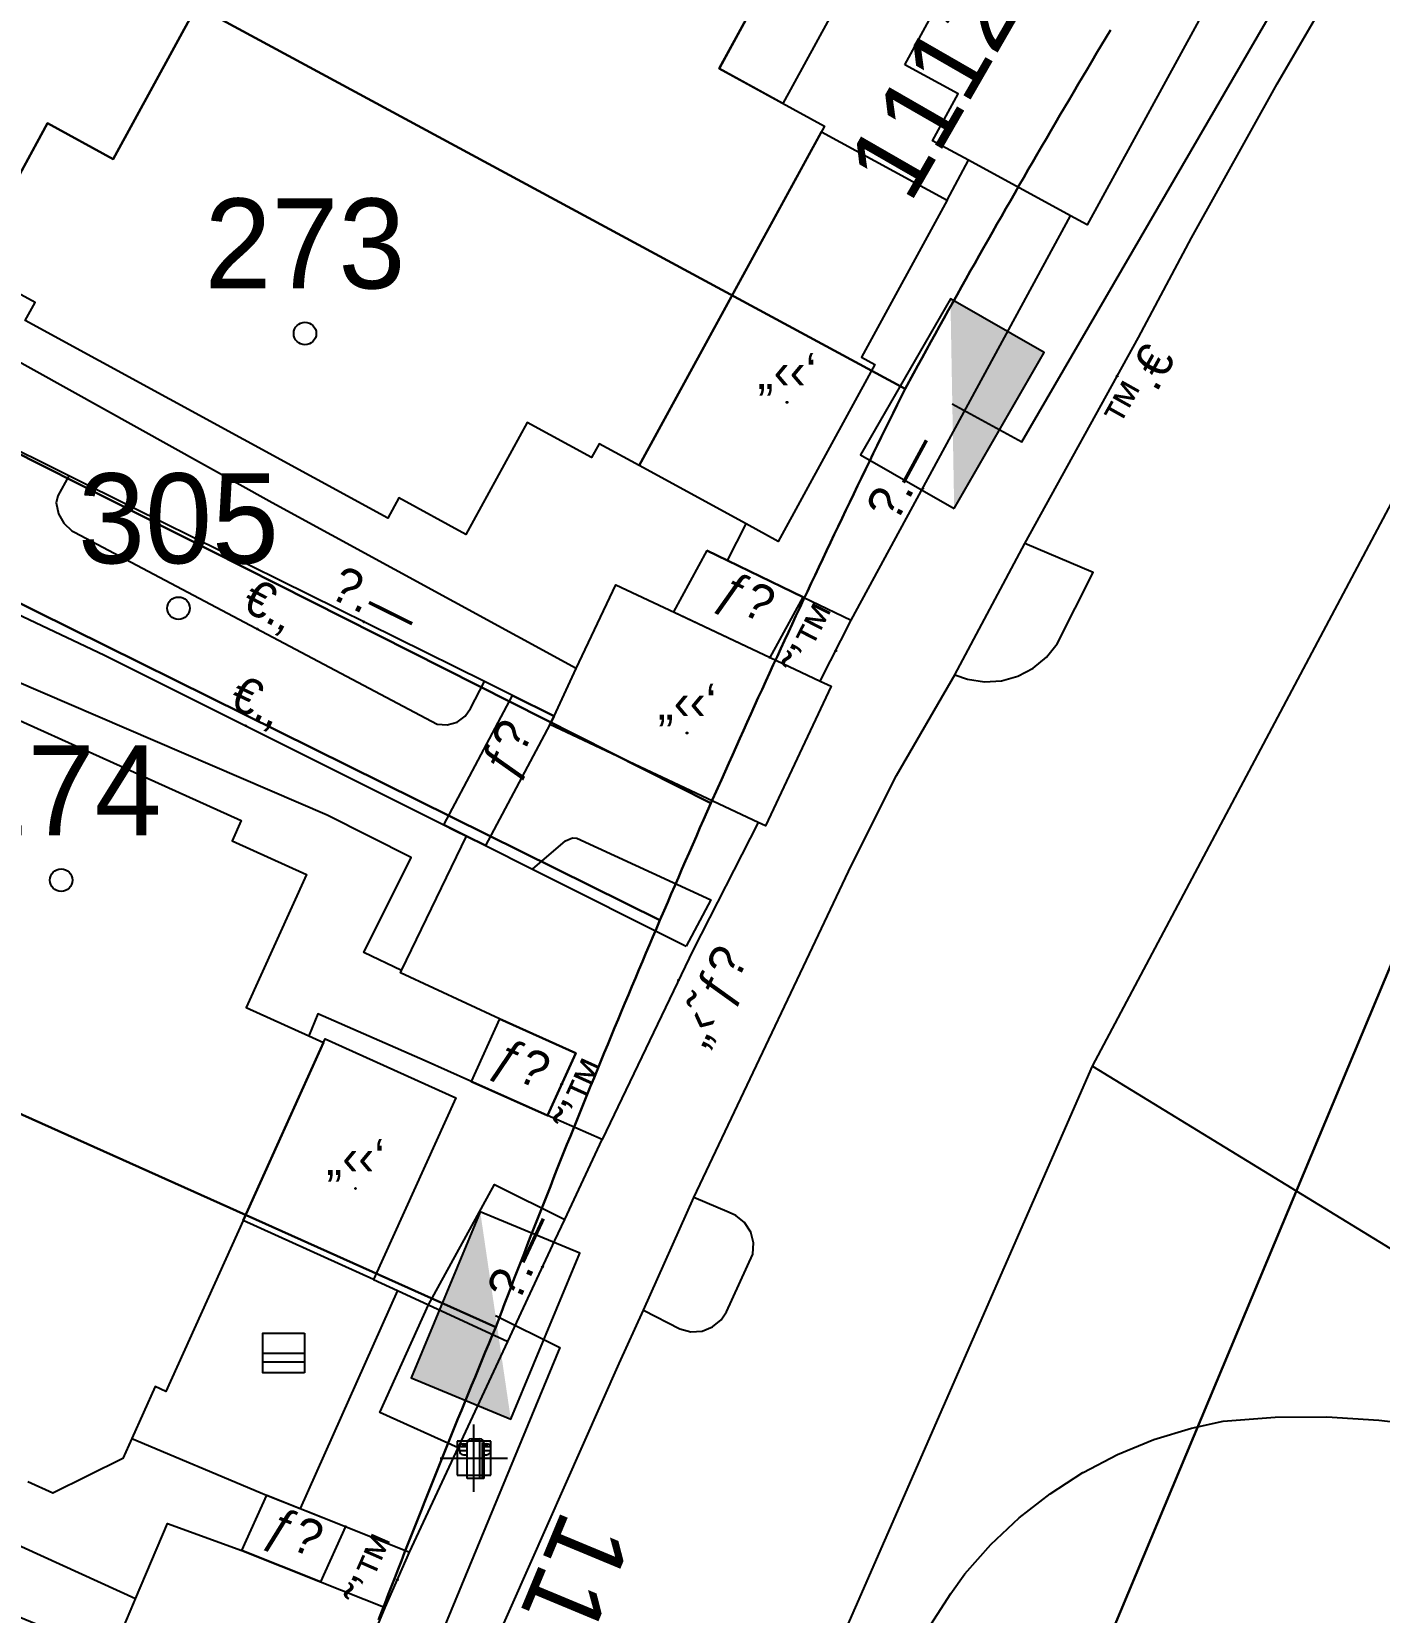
# Model space of a CAD drawing. Header units: metres. Extents: x 218299 to 220222, y 572714 to 574340.
# Drawn here: x 218784.43 to 218814.37, y 573547.67 to 573582.81 of the extents above; entities that cross this region are included whole.
import ezdxf
from ezdxf.enums import TextEntityAlignment as Align

# ---------------------------------------------------------------- set-up
doc = ezdxf.new("R2010")
doc.units = ezdxf.units.M
doc.header["$MEASUREMENT"] = 0
doc.header["$PDMODE"] = 66
doc.header["$PDSIZE"] = 0.75
for name, color, linetype in [('1602', 44, 'Continuous'), ('1603', 44, 'Continuous'), ('6151', 102, 'CABLEUNDEXIST03'), ('6261', 7, 'Continuous'), ('A_POINTS', 2, 'Continuous'), ('M2200', 253, 'Continuous'), ('M2207', 253, 'Continuous'), ('M2401', 7, 'Continuous'), ('M2404', 7, 'Continuous'), ('M2407', 253, 'Continuous'), ('M2408', 253, 'Continuous'), ('M2412', 253, 'Continuous'), ('M2420', 253, 'Continuous'), ('M2602', 253, 'Continuous'), ('M2605', 253, 'Continuous'), ('M2612', 253, 'Continuous'), ('M4611', 253, 'Continuous'), ('M5203', 253, 'Continuous')]:
    doc.layers.add(name, color=color, linetype=linetype)
doc.styles.add('HEBTXT', font='HEBTXT')
doc.styles.add('MAVAT_HEBTXT', font='HEBTXT')
doc.linetypes.add('CABLEUNDEXIST03', pattern='A,3.5,[222,elecad.shx,S=0.01,R=0,X=0,Y=0],1.5', length=5)

# ---------------------------------------------------------------- blocks, each defined once
blk = doc.blocks.new('6261')
blk.add_lwpolyline([(-2, -1.2), (2, -1.2), (2, 1.2), (-2, 1.2)], close=True)
at = {"color": 0}
blk.add_solid([(2, 1.2), (-2, -1.2), (2, -1.2)], dxfattribs=at)
at = {"color": 0, "style": 'HEBTXT'}
blk.add_attdef('PIL_NAME', (2.689, 2.418), '', height=1.7, dxfattribs=at)
at = {"style": 'HEBTXT'}
blk.add_attdef('CAMUT_MONIM', (2.489, 0.218), '', height=1.7, dxfattribs=at)
at = {"color": 0, "style": 'HEBTXT', "flags": 1}
for tag, p in [('TYPE', (2.585, -1.773)), ('MAP_TYPE', (2.689, -3.782))]:
    blk.add_attdef(tag, p, '', height=1.7, dxfattribs=at)
blk = doc.blocks.new('1603')
at = {"layer": 'A_POINTS'}
blk.add_circle((0, 0), 0.25, dxfattribs=at)
at = {"color": 0, "style": 'HEBTXT'}
blk.add_attdef('PARCEL_NUM', text='', height=2, dxfattribs=at).set_placement((0, 1), align=Align.CENTER)
at = {"color": 0, "style": 'HEBTXT', "flags": 1}
blk.add_attdef('LOT_NUM', text='', height=2, dxfattribs=at).set_placement((0, -2.5), align=Align.CENTER)
blk = doc.blocks.new('M2404')
blk.add_circle((0, 0), 0.025)
at = {"style": 'MAVAT_HEBTXT'}
blk.add_attdef('NAME', text='', height=0.8, dxfattribs=at).set_placement((0, 1.592), align=Align.MIDDLE)
blk = doc.blocks.new('M2408')
blk.add_circle((0, 0), 0.025)
at = {"style": 'MAVAT_HEBTXT'}
blk.add_attdef('NAME', text='', height=0.8, dxfattribs=at).set_placement((0, 1.592), align=Align.MIDDLE)
blk = doc.blocks.new('M2602')
blk.add_circle((0, 0), 0.025)
at = {"style": 'MAVAT_HEBTXT'}
blk.add_attdef('NAME', text='', height=0.8, dxfattribs=at).set_placement((0, 1.592), align=Align.MIDDLE)
blk = doc.blocks.new('M2605')
blk.add_circle((0, 0), 0.025)
at = {"style": 'MAVAT_HEBTXT'}
blk.add_attdef('NAME', text='', height=0.8, dxfattribs=at).set_placement((0, 1.592), align=Align.MIDDLE)
blk = doc.blocks.new('M2612')
blk.add_circle((0, 0), 0.025)
at = {"style": 'MAVAT_HEBTXT'}
blk.add_attdef('NAME', text='', height=0.8, dxfattribs=at).set_placement((0, 1.592), align=Align.MIDDLE)
blk = doc.blocks.new('M2207')
blk.add_circle((0, 0), 0.025)
at = {"style": 'MAVAT_HEBTXT'}
blk.add_attdef('NAME', text='', height=0.8, dxfattribs=at).set_placement((0, 1.592), align=Align.MIDDLE)
blk = doc.blocks.new('M2412')
blk.add_circle((0, 0), 0.025)
at = {"style": 'MAVAT_HEBTXT'}
blk.add_attdef('NAME', text='', height=0.8, dxfattribs=at).set_placement((0, 1.592), align=Align.MIDDLE)
blk = doc.blocks.new('M5203')
for points in [[(1.54, -1.47), (-1.54, -1.47), (-1.54, 1.47), (1.54, 1.47)], [(1.54, 1.47), (1.54, -1.47)], [(-1.54, 0), (1.54, 0)], [(-1.54, -0.66), (1.54, -0.66)]]:
    blk.add_lwpolyline(points)
at = {"style": 'MAVAT_HEBTXT', "flags": 1}
for tag, p in [('MARK', (0, 3.2)), ('HEIGHT', (0, -3.3)), ('NAME', (0, -5.87))]:
    blk.add_attdef(tag, text='', height=0.8, dxfattribs=at).set_placement(p, align=Align.MIDDLE)
blk = doc.blocks.new('M4611')
for p, q in [((-0.2, 1.43), (0.44, 1.43)), ((-0.04, 1.28), (-0.04, -1.47)), ((0.41, 1.29), (0.41, -1.46)), ((-1.07, 0.55), (-1.07, 0.77)), ((-1, 0.57), (-0.52, 0.57)), ((-0.95, 0.86), (-0.54, 0.86)), ((-0.88, 1), (-0.51, 1)), ((-0.77, 1.07), (-0.5, 1.07)), ((-0.77, 0.25), (-0.5, 0.25)), ((-0.5, 1.07), (-0.5, 1.13)), ((-0.5, -1.5), (-0.5, 1.06)), ((0.64, -1.47), (0.64, 1.16)), ((0.74, 1.13), (0.74, -1.5)), ((0.74, 1.07), (0.95, 1.07)), ((0.74, 0.25), (0.95, 0.25)), ((1.03, 1), (0.77, 1)), ((1.16, 0.85), (0.78, 0.85)), ((1.2, 0.55), (0.79, 0.55)), ((1.25, 0.55), (1.25, 0.77)), ((0.74, -1.5), (-0.5, -1.5))]:
    blk.add_line(p, q)
for centre, start, end in [((-0.2, 1.13), 90, 180), ((0.44, 1.13), 0, 90), ((-0.77, 0.77), 90, 180), ((-0.77, 0.55), 180, 270), ((0.95, 0.77), 0, 90), ((0.95, 0.55), 270, 0)]:
    blk.add_arc(centre, 0.3, start, end)
blk.add_point((0, 0))
at = {"style": 'MAVAT_HEBTXT', "flags": 1}
for tag, p in [('MARK', (0.08, 2.68)), ('HEIGHT', (0.08, -2.76)), ('NAME', (0.08, -5.32)), ('DIAMETER', (0.08, -7.89))]:
    blk.add_attdef(tag, text='', height=0.8, dxfattribs=at).set_placement(p, align=Align.MIDDLE)
blk = doc.blocks.new('111')
at = {"layer": 'M2200'}
for points in [[(218783.042, 573577.583, 581.085), (218784.778, 573580.767, 581.085), (218784.778, 573580.767, 581.085), (218786.238, 573579.97, 583.515), (218786.238, 573579.97, 583.515), (218789.866, 573586.622, 583.515)], [(218801.179, 573584.693, 581.34), (218799.716, 573582.01, 581.34), (218799.701, 573581.983, 581.34), (218799.701, 573581.983, 581.34), (218802.044, 573580.705, 580.32), (218797.927, 573573.157, 580.32), (218797.927, 573573.157, 580.32), (218797.035, 573573.644, 580.59), (218796.868, 573573.338, 580.545), (218795.436, 573574.119, 581.115), (218794.076, 573571.625, 581.235), (218792.583, 573572.439, 583.635), (218792.339, 573571.992, 583.635), (218784.283, 573576.386, 583.605), (218784.502, 573576.787, 583.605), (218783.254, 573577.468, 581.452)], [(218780.715, 573569.046, 582.24), (218789.082, 573565.266, 582.21), (218788.879, 573564.816, 582.21), (218790.53, 573564.069, 579.66), (218789.195, 573561.113, 579.72), (218790.588, 573560.484, 579.355), (218790.913, 573560.337, 579.27), (218789.124, 573556.378, 579.255), (218787.408, 573552.58, 579.24), (218787.171, 573552.686, 579.315), (218786.649, 573551.532, 578.968), (218786.449, 573551.089, 578.835), (218784.893, 573550.317, 578.895), (218784.344, 573550.565, 579.555)]]:
    blk.add_polyline3d(points, dxfattribs=at)
at = {"layer": 'M2207'}
for points in [[(218789.866, 573586.622, 580.559), (218786.238, 573579.97, 580.559), (218784.778, 573580.767, 580.439), (218783.013, 573577.53, 580.079), (218782.768, 573577.664, 580.079), (218778.424, 573576.615, 580.319), (218780.497, 573580.453, 580.304), (218780.43, 573580.49, 580.304), (218780.362, 573580.527, 580.304), (218780.362, 573580.527, 580.304), (218782.294, 573584.069, 580.289), (218782.294, 573584.069, 580.289), (218782.166, 573584.139, 580.289), (218782.166, 573584.139, 580.289), (218784.247, 573587.955, 580.319), (218784.247, 573587.955, 580.319), (218784.351, 573587.898, 580.319), (218784.351, 573587.898, 580.319), (218785.252, 573589.55, 580.259), (218785.252, 573589.55, 580.259), (218786.089, 573589.094, 580.266), (218788.61, 573587.719, 580.289), (218788.437, 573587.401, 580.289)], [(218803.825, 573582.07, 580.199), (218805.63, 573585.38, 580.199), (218807.042, 573587.969, 580.199), (218807.042, 573587.969, 580.199), (218808.13, 573587.375, 580.036), (218811.665, 573585.447, 579.509), (218811.665, 573585.447, 579.509), (218807.88, 573578.508, 579.449), (218807.511, 573578.709, 579.503), (218805.245, 573579.946, 579.84), (218804.446, 573580.381, 579.959), (218805.014, 573581.422, 579.989)], [(218799.701, 573581.983, 580.409), (218800.949, 573584.271, 580.409), (218802.366, 573583.498, 580.289), (218801.118, 573581.21, 580.289), (218799.701, 573581.983, 580.409)], [(218797.927, 573573.157, 580.379), (218801.976, 573580.581, 580.379), (218804.769, 573579.058, 580.109), (218804.769, 573579.058, 580.109), (218802.864, 573575.566, 580.109), (218803.162, 573575.403, 580.109), (218801.017, 573571.472, 580.109), (218800.305, 573571.86, 580.171)], [(218795.943, 573567.401, 579.389), (218795.943, 573567.401, 579.389), (218796.033, 573567.592, 579.389), (218796.529, 573568.647, 579.389), (218797.404, 573570.507, 579.389), (218798.718, 573569.89, 579.175), (218800.836, 573568.893, 578.83), (218801.95, 573568.369, 578.648), (218802.192, 573568.256, 578.609), (218800.731, 573565.149, 578.609), (218800.57, 573565.225, 578.635), (218795.943, 573567.401, 579.389)], [(218789.124, 573556.378, 579.269), (218790.949, 573560.417, 579.269), (218793.849, 573559.107, 578.879), (218792.024, 573555.068, 578.879), (218792.024, 573555.068, 578.879), (218789.124, 573556.378, 579.269)]]:
    blk.add_polyline3d(points, close=True, dxfattribs=at)
at = {"layer": 'M2401'}
for points in [[(218794.692, 573546.901, 574.936), (218797.482, 573553.197, 575.244), (218798.018, 573554.387, 575.298), (218798.83, 573553.967, 575.313), (218799.072, 573553.903, 575.313), (218799.322, 573553.918, 575.313), (218799.555, 573554.011, 575.313), (218799.747, 573554.172, 575.313), (218799.863, 573554.35, 575.313), (218800.452, 573555.627, 575.328), (218800.468, 573555.878, 575.327), (218800.404, 573556.121, 575.329), (218800.268, 573556.332, 575.333), (218800.073, 573556.49, 575.339), (218799.922, 573556.556, 575.343), (218799.142, 573556.887, 575.403), (218801.646, 573562.168, 575.617), (218802.646, 573564.276, 575.703), (218803.641, 573566.273, 575.886), (218804.937, 573568.508, 576.144), (218805.221, 573568.409, 576.175), (218805.596, 573568.353, 576.209), (218805.975, 573568.377, 576.236), (218806.342, 573568.479, 576.256), (218806.68, 573568.655, 576.268), (218806.974, 573568.897, 576.271), (218807.211, 573569.195, 576.264), (218808.011, 573570.784, 576.324), (218806.498, 573571.429, 576.324), (218809.019, 573576.007, 576.504), (218810.199, 573578.219, 576.621), (218812.102, 573581.645, 576.8), (218814.075, 573585.032, 576.975)], [(218804.261, 573547.164, 574.988), (218804.85, 573548.085, 575.033), (218805.163, 573548.522, 575.051), (218805.738, 573549.173, 575.117), (218806.37, 573549.769, 575.176), (218807.055, 573550.305, 575.229), (218807.786, 573550.776, 575.275), (218807.791, 573550.779, 575.275), (218808.557, 573551.179, 575.314), (218809.362, 573551.509, 575.345), (218810.195, 573551.765, 575.368), (218810.904, 573551.919, 575.381), (218812.055, 573552.006, 575.459), (218813.208, 573552.014, 575.537), (218814.359, 573551.941, 575.614), (218815.126, 573551.848, 575.666)]]:
    blk.add_polyline3d(points, dxfattribs=at)
at = {"layer": 'M2404'}
for points in [[(218794.692, 573546.901, 574.936), (218797.482, 573553.197, 575.244), (218798.018, 573554.387, 575.298), (218798.83, 573553.967, 575.313), (218799.072, 573553.903, 575.313), (218799.322, 573553.918, 575.313), (218799.555, 573554.011, 575.313), (218799.747, 573554.172, 575.313), (218799.863, 573554.35, 575.313), (218800.452, 573555.627, 575.328), (218800.468, 573555.878, 575.327), (218800.404, 573556.121, 575.329), (218800.268, 573556.332, 575.333), (218800.073, 573556.49, 575.339), (218799.922, 573556.556, 575.343), (218799.142, 573556.887, 575.403), (218801.646, 573562.168, 575.617), (218802.646, 573564.276, 575.703), (218803.641, 573566.273, 575.886), (218804.937, 573568.508, 576.144), (218805.221, 573568.409, 576.175), (218805.596, 573568.353, 576.209), (218805.975, 573568.377, 576.236), (218806.342, 573568.479, 576.256), (218806.68, 573568.655, 576.268), (218806.974, 573568.897, 576.271), (218807.211, 573569.195, 576.264), (218808.011, 573570.784, 576.324), (218806.498, 573571.429, 576.324), (218809.019, 573576.007, 576.504), (218810.199, 573578.219, 576.621), (218812.102, 573581.645, 576.8), (218814.075, 573585.032, 576.975)], [(218804.261, 573547.164, 574.988), (218804.85, 573548.085, 575.033), (218805.163, 573548.522, 575.051), (218805.738, 573549.173, 575.117), (218806.37, 573549.769, 575.176), (218807.055, 573550.305, 575.229), (218807.786, 573550.776, 575.275), (218807.791, 573550.779, 575.275), (218808.557, 573551.179, 575.314), (218809.362, 573551.509, 575.345), (218810.195, 573551.765, 575.368), (218810.904, 573551.919, 575.381), (218812.055, 573552.006, 575.459), (218813.208, 573552.014, 575.537), (218814.359, 573551.941, 575.614), (218815.126, 573551.848, 575.666)]]:
    blk.add_polyline3d(points, dxfattribs=at)
at = {"layer": 'M2407'}
for points in [[(218804.769, 573579.058, 577.884), (218805.245, 573579.946, 577.884)], [(218796.529, 573568.647, 577.764), (218789.769, 573572.331, 577.824), (218783.759, 573575.68, 577.644), (218782.628, 573576.32, 577.644)], [(218799.887, 573571.052, 577.884), (218800.305, 573571.86, 577.884)], [(218792.644, 573561.933, 576.42), (218791.805, 573562.335, 576.42), (218792.861, 573564.448, 576.42), (218790.99, 573565.384, 576.51), (218779.57, 573570.299, 576.48), (218779.141, 573569.354, 576.48)], [(218792.555, 573554.821, 576.326), (218790.393, 573549.975, 576.39)], [(218786.734, 573547.965, 576.442), (218778.869, 573551.555, 576.382), (218778.218, 573550.031, 576.435)], [(218786.649, 573551.532, 576.465), (218789.505, 573550.33, 576.39)]]:
    blk.add_polyline3d(points, dxfattribs=at)
at = {"layer": 'M2408'}
for points in [[(218804.937, 573568.508, 576.144), (218806.498, 573571.429, 576.324)], [(218800.57, 573565.225, 575.76), (218799.126, 573562.394, 575.67), (218797.1, 573558.176, 575.55)], [(218798.018, 573554.387, 575.298), (218799.142, 573556.887, 575.403)], [(218789.277, 573540.533, 574.552), (218792.28, 573547.773, 574.672)]]:
    blk.add_polyline3d(points, dxfattribs=at)
at = {"layer": 'M2412'}
for points in [[(218799.432, 573571.272, 577.854), (218798.687, 573569.906, 577.854), (218800.836, 573568.893, 576.114), (218801.572, 573570.237, 576.114)], [(218793.586, 573565.171, 576.385), (218795.114, 573568.047, 576.385), (218796.033, 573567.592, 575.725), (218795.943, 573567.401, 575.725), (218794.511, 573564.713, 575.725), (218794.089, 573564.922, 576.026)], [(218794.821, 573560.864, 576.33), (218794.821, 573560.864, 576.33), (218794.192, 573559.471, 576.33), (218795.89, 573558.715, 575.49), (218795.89, 573558.715, 575.49), (218796.515, 573560.098, 575.49), (218796.515, 573560.098, 575.49), (218794.821, 573560.864, 576.33)], [(218789.097, 573549.042, 576.39), (218789.652, 573550.271, 576.39), (218791.397, 573549.574, 574.95), (218790.843, 573548.346, 574.95), (218789.097, 573549.042, 576.39)]]:
    blk.add_polyline3d(points, close=True, dxfattribs=at)
at = {"layer": 'M2420', "linetype": 'Continuous', "lineweight": -3}
for points in [[(218808, 573559.81), (218823.2, 573550.5), (218835.41, 573544.81), (218850.7, 573542.81), (218865.3, 573542.5), (218880.41, 573545.38), (218892.2, 573549.81), (218899.91, 573554.81), (218905.3, 573557.31), (218919.09, 573568.19), (218928.2, 573583.69), (218933.59, 573595.81), (218935.8, 573615), (218936.938, 573617.207), (218933.5, 573635.5), (218931.193, 573638.756), (218930.8, 573639.31), (218921.59, 573659.81), (218908.988, 573677.282)], [(218808, 573559.81), (218822, 573586.19), (218835.7, 573609.12), (218850.8, 573624.81), (218863.09, 573640.19), (218894.3, 573667.88), (218905.3, 573675), (218908.988, 573677.282)], [(218784.91, 573498.19), (218793.5, 573526.69), (218808, 573559.81)]]:
    blk.add_lwpolyline(points, dxfattribs=at)
at = {"layer": 'M2602'}
for points in [[(218776.837, 573573.296, 578.16), (218779.201, 573572.18, 578.068), (218786.046, 573568.948, 577.8), (218793.586, 573565.171, 577.8), (218793.83, 573565.049, 577.8), (218794.089, 573564.922, 577.8), (218794.089, 573564.922, 577.8)], [(218785.25, 573572.934, 576.745), (218785.009, 573572.486, 576.745), (218784.974, 573572.328, 576.745), (218785.019, 573572.088, 576.745), (218785.139, 573571.875, 576.745), (218785.32, 573571.711, 576.745), (218785.378, 573571.678, 576.745), (218793.437, 573567.41, 576.55), (218793.661, 573567.393, 576.55), (218793.878, 573567.454, 576.55), (218794.059, 573567.586, 576.55), (218794.178, 573567.761, 576.55), (218794.485, 573568.358, 576.55)], [(218794.089, 573564.922, 576.24), (218794.089, 573564.922, 576.24), (218794.511, 573564.713, 576.243), (218795.553, 573564.19, 576.249), (218798.972, 573562.472, 576.27), (218798.972, 573562.472, 576.27), (218798.972, 573562.472, 576.27)], [(218795.553, 573564.19, 575.943), (218796.289, 573564.819, 575.928), (218796.441, 573564.887, 575.928), (218796.54, 573564.876, 575.928), (218799.521, 573563.502, 575.898), (218798.972, 573562.472, 575.898)], [(218794.821, 573560.864, 578.13), (218796.515, 573560.098, 578.13)], [(218792.024, 573555.068, 578.805), (218792.555, 573554.821, 578.805), (218793.247, 573554.5, 578.805), (218795.005, 573553.685, 578.805)], [(218789.097, 573549.042, 577.59), (218790.843, 573548.346, 577.294), (218792.28, 573547.773, 577.05), (218792.28, 573547.773, 577.05)]]:
    blk.add_polyline3d(points, dxfattribs=at)
at = {"layer": 'M2605'}
for points in [[(218799.432, 573571.272, 577.884), (218799.887, 573571.052, 577.884), (218801.572, 573570.237, 577.884), (218802.639, 573569.721, 577.884), (218802.639, 573569.721, 577.884), (218807.511, 573578.709, 577.884)], [(218796.033, 573567.592, 577.77), (218796.033, 573567.592, 577.77), (218796.033, 573567.592, 577.77), (218795.114, 573568.047, 577.77), (218794.485, 573568.358, 577.77), (218786.7, 573572.213, 577.77), (218785.25, 573572.934, 577.805), (218781.734, 573574.682, 577.89), (218781.774, 573574.755, 577.89), (218781.807, 573574.816, 577.89), (218782.628, 573576.32, 577.89), (218783.254, 573577.468, 577.89)], [(218794.821, 573560.864, 576.42), (218792.619, 573561.881, 576.42), (218792.644, 573561.933, 576.42), (218794.089, 573564.922, 576.42)], [(218789.505, 573550.33, 576.39), (218789.642, 573550.275, 576.39), (218790.393, 573549.975, 576.39), (218791.397, 573549.574, 576.39), (218792.822, 573549.005, 576.39), (218792.822, 573549.005, 576.39), (218795.005, 573553.685, 576.451), (218796.052, 573555.93, 576.481), (218796.273, 573556.403, 576.487), (218797.1, 573558.176, 576.51), (218797.1, 573558.176, 576.51), (218795.89, 573558.715, 576.547), (218794.164, 573559.484, 576.6), (218793.169, 573559.927, 576.63), (218790.782, 573560.975, 576.63), (218790.588, 573560.484, 576.63)], [(218793.247, 573554.5, 576.78), (218794.71, 573557.179, 576.81), (218796.273, 573556.403, 576.81)], [(218793.902, 573551.321, 576.66), (218792.165, 573552.106, 576.66), (218793.247, 573554.5, 576.78)], [(218768.273, 573554.222, 576.3), (218770.922, 573553.106, 576.336), (218774.7, 573551.513, 576.387), (218776.105, 573550.921, 576.406), (218778.218, 573550.031, 576.435), (218781.557, 573548.624, 576.48), (218786.207, 573546.724, 576.48), (218786.207, 573546.724, 576.48), (218786.696, 573547.875, 576.445), (218786.734, 573547.965, 576.442), (218787.447, 573549.645, 576.39), (218789.097, 573549.042, 576.39), (218789.097, 573549.042, 576.39)]]:
    blk.add_polyline3d(points, dxfattribs=at)
at = {"layer": 'M2612'}
for points in [[(218801.95, 573568.369, 578.484), (218802.639, 573569.721, 578.484)], [(218796.515, 573560.098, 578.13), (218795.89, 573558.715, 578.13)], [(218792.28, 573547.773, 577.05), (218792.822, 573549.005, 577.05)]]:
    blk.add_polyline3d(points, dxfattribs=at)
at = {"layer": 'M2207'}
ref = blk.add_blockref('M2207', (218801.209, 573574.564), dxfattribs=dict(at, xscale=0.5, yscale=0.5, zscale=0.5))
ref.add_attrib('NAME', '„‹‹‘', dxfattribs={"layer": '0', "height": 0.8, "style": 'MAVAT_HEBTXT'}).set_placement((218801.209, 573575.189), align=Align.MIDDLE)
ref = blk.add_blockref('M2207', (218798.989, 573567.214), dxfattribs=dict(at, xscale=0.5, yscale=0.5, zscale=0.5))
ref.add_attrib('NAME', '„‹‹‘', dxfattribs={"layer": '0', "height": 0.8, "style": 'MAVAT_HEBTXT'}).set_placement((218798.989, 573567.839), align=Align.MIDDLE)
ref = blk.add_blockref('M2207', (218791.623, 573557.09), dxfattribs=dict(at, xscale=0.5, yscale=0.5, zscale=0.5))
ref.add_attrib('NAME', '„‹‹‘', dxfattribs={"layer": '0', "height": 0.8, "style": 'MAVAT_HEBTXT'}).set_placement((218791.623, 573557.715), align=Align.MIDDLE)
at = {"layer": 'M2404'}
ref = blk.add_blockref('M2404', (218808.547, 573575.15), dxfattribs=dict(at, xscale=0.5, yscale=0.5, zscale=0.5))
ref.add_attrib('NAME', '™.€', dxfattribs={"layer": '0', "height": 0.8, "rotation": 60.7604, "style": 'MAVAT_HEBTXT'}).set_placement((218809.027, 573574.882), align=Align.MIDDLE)
at = {"layer": 'M2408'}
ref = blk.add_blockref('M2408', (218798.801, 573561.718), dxfattribs=dict(at, xscale=0.5, yscale=0.5, zscale=0.5))
ref.add_attrib('NAME', '„‹˜ƒ\x8e', dxfattribs={"layer": '0', "height": 0.8, "rotation": 64.3452, "style": 'MAVAT_HEBTXT'}).set_placement((218799.612, 573561.328), align=Align.MIDDLE)
at = {"layer": 'M2412'}
ref = blk.add_blockref('M2412', (218800.828, 573568.897), dxfattribs=dict(at, xscale=0.5, yscale=0.5, zscale=0.5))
ref.add_attrib('NAME', 'ƒ\x8e', dxfattribs={"layer": '0', "height": 0.8, "rotation": 334.7645, "style": 'MAVAT_HEBTXT'}).set_placement((218800.271, 573570.155), align=Align.MIDDLE)
ref = blk.add_blockref('M2412', (218796.031, 573567.589), dxfattribs=dict(at, xscale=0.5, yscale=0.5, zscale=0.5))
ref.add_attrib('NAME', 'ƒ\x8e', dxfattribs={"layer": '0', "height": 0.8, "rotation": 64.8142, "style": 'MAVAT_HEBTXT'}).set_placement((218795.075, 573566.832), align=Align.MIDDLE)
ref = blk.add_blockref('M2412', (218795.886, 573558.717), dxfattribs=dict(at, xscale=0.5, yscale=0.5, zscale=0.5))
ref.add_attrib('NAME', 'ƒ\x8e', dxfattribs={"layer": '0', "height": 0.8, "rotation": 335.9912, "style": 'MAVAT_HEBTXT'}).set_placement((218795.276, 573559.782), align=Align.MIDDLE)
ref = blk.add_blockref('M2412', (218791.397, 573549.574), dxfattribs=dict(at, xscale=0.5, yscale=0.5, zscale=0.5))
ref.add_attrib('NAME', 'ƒ\x8e', dxfattribs={"layer": '0', "height": 0.8, "rotation": 338.2264, "style": 'MAVAT_HEBTXT'}).set_placement((218790.242, 573549.362), align=Align.MIDDLE)
at = {"layer": 'M2602'}
ref = blk.add_blockref('M2602', (218789.446, 573569.524), dxfattribs=dict(at, xscale=0.5, yscale=0.5, zscale=0.5))
ref.add_attrib('NAME', '€.‚', dxfattribs={"layer": '0', "height": 0.8, "rotation": 332.0981, "style": 'MAVAT_HEBTXT'}).set_placement((218789.703, 573570.01), align=Align.MIDDLE)
ref = blk.add_blockref('M2602', (218789.187, 573567.375), dxfattribs=dict(at, xscale=0.5, yscale=0.5, zscale=0.5))
ref.add_attrib('NAME', '€.‚', dxfattribs={"layer": '0', "height": 0.8, "rotation": 334.7243, "style": 'MAVAT_HEBTXT'}).set_placement((218789.422, 573567.872), align=Align.MIDDLE)
at = {"layer": 'M2605'}
ref = blk.add_blockref('M2605', (218804.227, 573572.649), dxfattribs=dict(at, xscale=0.5, yscale=0.5, zscale=0.5))
ref.add_attrib('NAME', '\x9a.—', dxfattribs={"layer": '0', "height": 0.8, "rotation": 61.541, "style": 'MAVAT_HEBTXT'}).set_placement((218803.743, 573572.911), align=Align.MIDDLE)
ref = blk.add_blockref('M2605', (218791.807, 573569.684), dxfattribs=dict(at, xscale=0.5, yscale=0.5, zscale=0.5))
ref.add_attrib('NAME', '\x9a.—', dxfattribs={"layer": '0', "height": 0.8, "rotation": 333.6565, "style": 'MAVAT_HEBTXT'}).set_placement((218792.051, 573570.177), align=Align.MIDDLE)
ref = blk.add_blockref('M2605', (218795.778, 573555.343), dxfattribs=dict(at, xscale=0.5, yscale=0.5, zscale=0.5))
ref.add_attrib('NAME', '\x9a.—', dxfattribs={"layer": '0', "height": 0.8, "rotation": 64.9938, "style": 'MAVAT_HEBTXT'}).set_placement((218795.28, 573555.575), align=Align.MIDDLE)
at = {"layer": 'M2612'}
ref = blk.add_blockref('M2612', (218802.295, 573569.045), dxfattribs=dict(at, xscale=0.5, yscale=0.5, zscale=0.5))
ref.add_attrib('NAME', '˜’™', dxfattribs={"layer": '0', "height": 0.8, "rotation": 62.9872, "style": 'MAVAT_HEBTXT'}).set_placement((218801.805, 573569.295), align=Align.MIDDLE)
ref = blk.add_blockref('M2612', (218796.202, 573559.407), dxfattribs=dict(at, xscale=0.5, yscale=0.5, zscale=0.5))
ref.add_attrib('NAME', '˜’™', dxfattribs={"layer": '0', "height": 0.8, "rotation": 65.6822, "style": 'MAVAT_HEBTXT'}).set_placement((218796.704, 573559.18), align=Align.MIDDLE)
ref = blk.add_blockref('M2612', (218792.551, 573548.389), dxfattribs=dict(at, xscale=0.5, yscale=0.5, zscale=0.5))
ref.add_attrib('NAME', '˜’™', dxfattribs={"layer": '0', "height": 0.8, "rotation": 66.2681, "style": 'MAVAT_HEBTXT'}).set_placement((218792.048, 573548.61), align=Align.MIDDLE)
at = {"layer": 'M4611', "xscale": 0.3, "yscale": 0.3, "zscale": 0.3}
blk.add_blockref('M4611', (218794.253, 573551.094, 575.325), dxfattribs=at)
at = {"layer": 'M5203', "xscale": 0.3, "yscale": 0.3, "zscale": 0.3}
blk.add_blockref('M5203', (218790.026, 573553.432, 576.444), dxfattribs=at)

msp = doc.modelspace()

# ---------------------------------------------------------------- linework, layer by layer
at = {"layer": '1602'}
for points in [[(218781.976, 573586.679), (218803.833, 573574.865), (218803.7444, 573574.6857), (218803.6559, 573574.5064), (218803.5675, 573574.3269), (218803.4794, 573574.1474), (218803.3913, 573573.9678), (218803.3035, 573573.7882), (218803.2157, 573573.6084), (218803.1282, 573573.4286), (218803.0408, 573573.2487), (218802.9535, 573573.0688), (218802.8664, 573572.8887), (218802.7794, 573572.7086), (218802.6926, 573572.5284), (218802.606, 573572.3482), (218802.5195, 573572.1679), (218802.4332, 573571.9875), (218802.347, 573571.807), (218802.2609, 573571.6264), (218802.1751, 573571.4458), (218802.0893, 573571.2651), (218802.0038, 573571.0843), (218801.9183, 573570.9035), (218801.8331, 573570.7226), (218801.748, 573570.5416), (218801.663, 573570.3605), (218801.5782, 573570.1794), (218801.4936, 573569.9982), (218801.4091, 573569.8169), (218801.3247, 573569.6356), (218801.2405, 573569.4542), (218801.1565, 573569.2727), (218801.0726, 573569.0911), (218800.9889, 573568.9095), (218800.9053, 573568.7278), (218800.8219, 573568.546), (218800.7387, 573568.3642), (218800.6556, 573568.1822), (218800.5726, 573568.0002), (218800.4898, 573567.8182), (218800.4072, 573567.6361), (218800.3247, 573567.4539), (218800.2424, 573567.2716), (218800.1602, 573567.0893), (218800.0782, 573566.9068), (218799.9963, 573566.7244), (218799.9146, 573566.5418), (218799.8331, 573566.3592), (218799.7517, 573566.1765), (218799.6704, 573565.9938), (218799.519, 573565.652), (218777.292, 573576.877)], [(218808.3972, 573582.8396), (218808.2945, 573582.6679), (218808.192, 573582.4962), (218808.0897, 573582.3244), (218807.9875, 573582.1525), (218807.8854, 573581.9805), (218807.7835, 573581.8084), (218807.6817, 573581.6362), (218807.5801, 573581.464), (218807.4786, 573581.2916), (218807.3773, 573581.1192), (218807.2761, 573580.9467), (218807.1751, 573580.7741), (218807.0742, 573580.6014), (218806.9734, 573580.4286), (218806.8728, 573580.2557), (218806.7724, 573580.0828), (218806.6721, 573579.9098), (218806.5719, 573579.7366), (218806.4719, 573579.5634), (218806.3721, 573579.3902), (218806.2723, 573579.2168), (218806.1728, 573579.0433), (218806.0734, 573578.8698), (218805.9741, 573578.6962), (218805.875, 573578.5225), (218805.776, 573578.3487), (218805.6772, 573578.1748), (218805.5785, 573578.0008), (218805.48, 573577.8268), (218805.3816, 573577.6527), (218805.2833, 573577.4784), (218805.1853, 573577.3041), (218805.0873, 573577.1298), (218804.9895, 573576.9553), (218804.8919, 573576.7808), (218804.7944, 573576.6061), (218804.6971, 573576.4314), (218804.5999, 573576.2566), (218804.5028, 573576.0817), (218804.4059, 573575.9068), (218804.3092, 573575.7317), (218804.2126, 573575.5566), (218804.1161, 573575.3814), (218804.0198, 573575.2061), (218803.833, 573574.865), (218781.976, 573586.679)], [(218829.2, 573585.31), (218826.78, 573581.43), (218817.89, 573569.85), (218806.69, 573543.06)], [(218792.1361, 573547.5044), (218792.2077, 573547.6911), (218792.2795, 573547.8778), (218792.3515, 573548.0644), (218792.4236, 573548.251), (218792.4958, 573548.4375), (218792.5682, 573548.6239), (218792.6408, 573548.8103), (218792.7135, 573548.9966), (218792.7864, 573549.1828), (218792.8595, 573549.369), (218792.9327, 573549.5551), (218793.006, 573549.7412), (218793.0796, 573549.9272), (218793.1532, 573550.1131), (218793.2271, 573550.299), (218793.3011, 573550.4848), (218793.3752, 573550.6705), (218793.4495, 573550.8562), (218793.524, 573551.0418), (218793.5986, 573551.2274), (218793.6734, 573551.4129), (218793.7484, 573551.5983), (218793.8235, 573551.7837), (218793.8987, 573551.969), (218793.9742, 573552.1542), (218794.0497, 573552.3394), (218794.1255, 573552.5245), (218794.2014, 573552.7095), (218794.2774, 573552.8945), (218794.3536, 573553.0794), (218794.43, 573553.2643), (218794.5065, 573553.449), (218794.5832, 573553.6338), (218794.66, 573553.8184), (218794.737, 573554.003), (218794.8651, 573554.3398), (218794.9364, 573554.5267), (218795.0079, 573554.7134), (218795.0795, 573554.9002), (218795.1513, 573555.0868), (218795.2233, 573555.2735), (218795.2954, 573555.46), (218795.3676, 573555.6465), (218795.4401, 573555.8329), (218795.5127, 573556.0193), (218795.5854, 573556.2056), (218795.6583, 573556.3918), (218795.7314, 573556.578), (218795.8046, 573556.7641), (218795.878, 573556.9502), (218795.9515, 573557.1361), (218796.0252, 573557.3221), (218796.0991, 573557.5079), (218796.1731, 573557.6937), (218796.2472, 573557.8795), (218796.3216, 573558.0652), (218796.3961, 573558.2508), (218796.4707, 573558.4363), (218796.5455, 573558.6218), (218796.6205, 573558.8072), (218796.6956, 573558.9926), (218796.7709, 573559.1779), (218796.8463, 573559.3631), (218796.9219, 573559.5483), (218796.9976, 573559.7334), (218797.0735, 573559.9184), (218797.1496, 573560.1034), (218797.2258, 573560.2883), (218797.3022, 573560.4731), (218797.3787, 573560.6579), (218797.4554, 573560.8426), (218797.5323, 573561.0272), (218797.6093, 573561.2118), (218797.6865, 573561.3963), (218797.7638, 573561.5808), (218797.8413, 573561.7652), (218797.9189, 573561.9495), (218797.9967, 573562.1337), (218798.0746, 573562.3179), (218798.1527, 573562.502), (218798.231, 573562.6861), (218798.3094, 573562.8701), (218798.388, 573563.054), (218798.48, 573563.2686), (218798.559, 573563.4524), (218798.6382, 573563.636), (218798.7174, 573563.8197), (218798.7969, 573564.0032), (218798.8765, 573564.1867), (218798.9563, 573564.3701), (218799.0362, 573564.5534), (218799.1163, 573564.7367), (218799.1965, 573564.9199), (218799.2769, 573565.103), (218799.3574, 573565.2861), (218799.4381, 573565.4691), (218799.519, 573565.652), (218799.6704, 573565.9938), (218799.7517, 573566.1765), (218799.8331, 573566.3592), (218799.9146, 573566.5418), (218799.9963, 573566.7244), (218800.0782, 573566.9068), (218800.1602, 573567.0893), (218800.2424, 573567.2716), (218800.3247, 573567.4539), (218800.4072, 573567.6361), (218800.4898, 573567.8182), (218800.5726, 573568.0002), (218800.6556, 573568.1822), (218800.7387, 573568.3642), (218800.8219, 573568.546), (218800.9053, 573568.7278), (218800.9889, 573568.9095), (218801.0726, 573569.0911), (218801.1565, 573569.2727), (218801.2405, 573569.4542), (218801.3247, 573569.6356), (218801.4091, 573569.8169), (218801.4936, 573569.9982), (218801.5782, 573570.1794), (218801.663, 573570.3605), (218801.748, 573570.5416), (218801.8331, 573570.7226), (218801.9183, 573570.9035), (218802.0038, 573571.0843), (218802.0893, 573571.2651), (218802.1751, 573571.4458), (218802.2609, 573571.6264), (218802.347, 573571.807), (218802.4332, 573571.9875), (218802.5195, 573572.1679), (218802.606, 573572.3482), (218802.6926, 573572.5284), (218802.7794, 573572.7086), (218802.8664, 573572.8887), (218802.9535, 573573.0688), (218803.0408, 573573.2487), (218803.1282, 573573.4286), (218803.2157, 573573.6084), (218803.3035, 573573.7882), (218803.3913, 573573.9678), (218803.4794, 573574.1474), (218803.5675, 573574.3269), (218803.6559, 573574.5064), (218803.7444, 573574.6857), (218803.833, 573574.865), (218804.0198, 573575.2061), (218804.1161, 573575.3814), (218804.2126, 573575.5566), (218804.3092, 573575.7317), (218804.4059, 573575.9068), (218804.5028, 573576.0817), (218804.5999, 573576.2566), (218804.6971, 573576.4314), (218804.7944, 573576.6061), (218804.8919, 573576.7808), (218804.9895, 573576.9553), (218805.0873, 573577.1298), (218805.1853, 573577.3041), (218805.2833, 573577.4784), (218805.3816, 573577.6527), (218805.48, 573577.8268), (218805.5785, 573578.0008), (218805.6772, 573578.1748), (218805.776, 573578.3487), (218805.875, 573578.5225), (218805.9741, 573578.6962), (218806.0734, 573578.8698), (218806.1728, 573579.0433), (218806.2723, 573579.2168), (218806.3721, 573579.3902), (218806.4719, 573579.5634), (218806.5719, 573579.7366), (218806.6721, 573579.9098), (218806.7724, 573580.0828), (218806.8728, 573580.2557), (218806.9734, 573580.4286), (218807.0742, 573580.6014), (218807.1751, 573580.7741), (218807.2761, 573580.9467), (218807.3773, 573581.1192), (218807.4786, 573581.2916), (218807.5801, 573581.464), (218807.6817, 573581.6362), (218807.7835, 573581.8084), (218807.8854, 573581.9805), (218807.9875, 573582.1525), (218808.0897, 573582.3244), (218808.192, 573582.4962), (218808.2945, 573582.6679), (218808.3972, 573582.8396)], [(218777.292, 573576.877), (218799.519, 573565.652), (218799.4381, 573565.4691), (218799.3574, 573565.2861), (218799.2769, 573565.103), (218799.1965, 573564.9199), (218799.1163, 573564.7367), (218799.0362, 573564.5534), (218798.9563, 573564.3701), (218798.8765, 573564.1867), (218798.7969, 573564.0032), (218798.7174, 573563.8197), (218798.6382, 573563.636), (218798.559, 573563.4524), (218798.48, 573563.2686), (218798.388, 573563.054), (218776.06, 573574.112)], [(218776.06, 573574.112), (218798.388, 573563.054), (218798.3094, 573562.8701), (218798.231, 573562.6861), (218798.1527, 573562.502), (218798.0746, 573562.3179), (218797.9967, 573562.1337), (218797.9189, 573561.9495), (218797.8413, 573561.7652), (218797.7638, 573561.5808), (218797.6865, 573561.3963), (218797.6093, 573561.2118), (218797.5323, 573561.0272), (218797.4554, 573560.8426), (218797.3787, 573560.6579), (218797.3022, 573560.4731), (218797.2258, 573560.2883), (218797.1496, 573560.1034), (218797.0735, 573559.9184), (218796.9976, 573559.7334), (218796.9219, 573559.5483), (218796.8463, 573559.3631), (218796.7709, 573559.1779), (218796.6956, 573558.9926), (218796.6205, 573558.8072), (218796.5455, 573558.6218), (218796.4707, 573558.4363), (218796.3961, 573558.2508), (218796.3216, 573558.0652), (218796.2472, 573557.8795), (218796.1731, 573557.6937), (218796.0991, 573557.5079), (218796.0252, 573557.3221), (218795.9515, 573557.1361), (218795.878, 573556.9502), (218795.8046, 573556.7641), (218795.7314, 573556.578), (218795.6583, 573556.3918), (218795.5854, 573556.2056), (218795.5127, 573556.0193), (218795.4401, 573555.8329), (218795.3676, 573555.6465), (218795.2954, 573555.46), (218795.2233, 573555.2735), (218795.1513, 573555.0868), (218795.0795, 573554.9002), (218795.0079, 573554.7134), (218794.9364, 573554.5267), (218794.8651, 573554.3398), (218794.737, 573554.003), (218771.965, 573564.224)], [(218806.69, 573543.06), (218817.89, 573569.85)], [(218771.965, 573564.224), (218794.737, 573554.003), (218794.66, 573553.8184), (218794.5832, 573553.6338), (218794.5065, 573553.449), (218794.43, 573553.2643), (218794.3536, 573553.0794), (218794.2774, 573552.8945), (218794.2014, 573552.7095), (218794.1255, 573552.5245), (218794.0497, 573552.3394), (218793.9742, 573552.1542), (218793.8987, 573551.969), (218793.8235, 573551.7837), (218793.7484, 573551.5983), (218793.6734, 573551.4129), (218793.5986, 573551.2274), (218793.524, 573551.0418), (218793.4495, 573550.8562), (218793.3752, 573550.6705), (218793.3011, 573550.4848), (218793.2271, 573550.299), (218793.1532, 573550.1131), (218793.0796, 573549.9272), (218793.006, 573549.7412), (218792.9327, 573549.5551), (218792.8595, 573549.369), (218792.7864, 573549.1828), (218792.7135, 573548.9966), (218792.6408, 573548.8103), (218792.5682, 573548.6239), (218792.4958, 573548.4375), (218792.4236, 573548.251), (218792.3515, 573548.0644), (218792.2795, 573547.8778), (218792.2077, 573547.6911), (218792.1361, 573547.5044)]]:
    msp.add_lwpolyline(points, dxfattribs=at)
at = {"layer": '6151'}
for points in [[(218804.8835, 573574.5346), (218806.4306, 573573.6842), (218815.9783, 573590.1237), (218814.754, 573591.4894)], [(218794.7334, 573554.266), (218796.1597, 573553.5555), (218788.7963, 573535.7336), (218787.1626, 573536.0297)]]:
    msp.add_lwpolyline(points, dxfattribs=at)

# ---------------------------------------------------------------- block references
msp.add_blockref('111', (0, 0))
at = {"layer": '1603'}
for p, values in [((218790.4995, 573576.0962), {'PARCEL_NUM': '273'}), ((218787.6887, 573569.9865), {'PARCEL_NUM': '305'}), ((218785.0803, 573563.9425), {'PARCEL_NUM': '274'})]:
    msp.add_blockref('1603', p, dxfattribs=at).add_auto_attribs(values)
at = {"layer": '6261'}
ref = msp.add_blockref('6261', (218804.8835, 573574.5346), dxfattribs=dict(at, rotation=60.05999999998147))
ref.add_attrib('PIL_NAME', '1112/15', (218803.9419, 573578.9552), dxfattribs={"layer": '0', "color": 0, "height": 1.7, "rotation": 60.06, "style": 'HEBTXT'})
ref = msp.add_blockref('6261', (218794.7334, 573554.266), dxfattribs=dict(at, rotation=247.4199999999236))
ref.add_attrib('PIL_NAME', '1108/9', (218796.2335, 573550.0025), dxfattribs={"layer": '0', "color": 0, "height": 1.7, "rotation": 247.42, "style": 'HEBTXT'})

doc.saveas('drawing.dxf')
